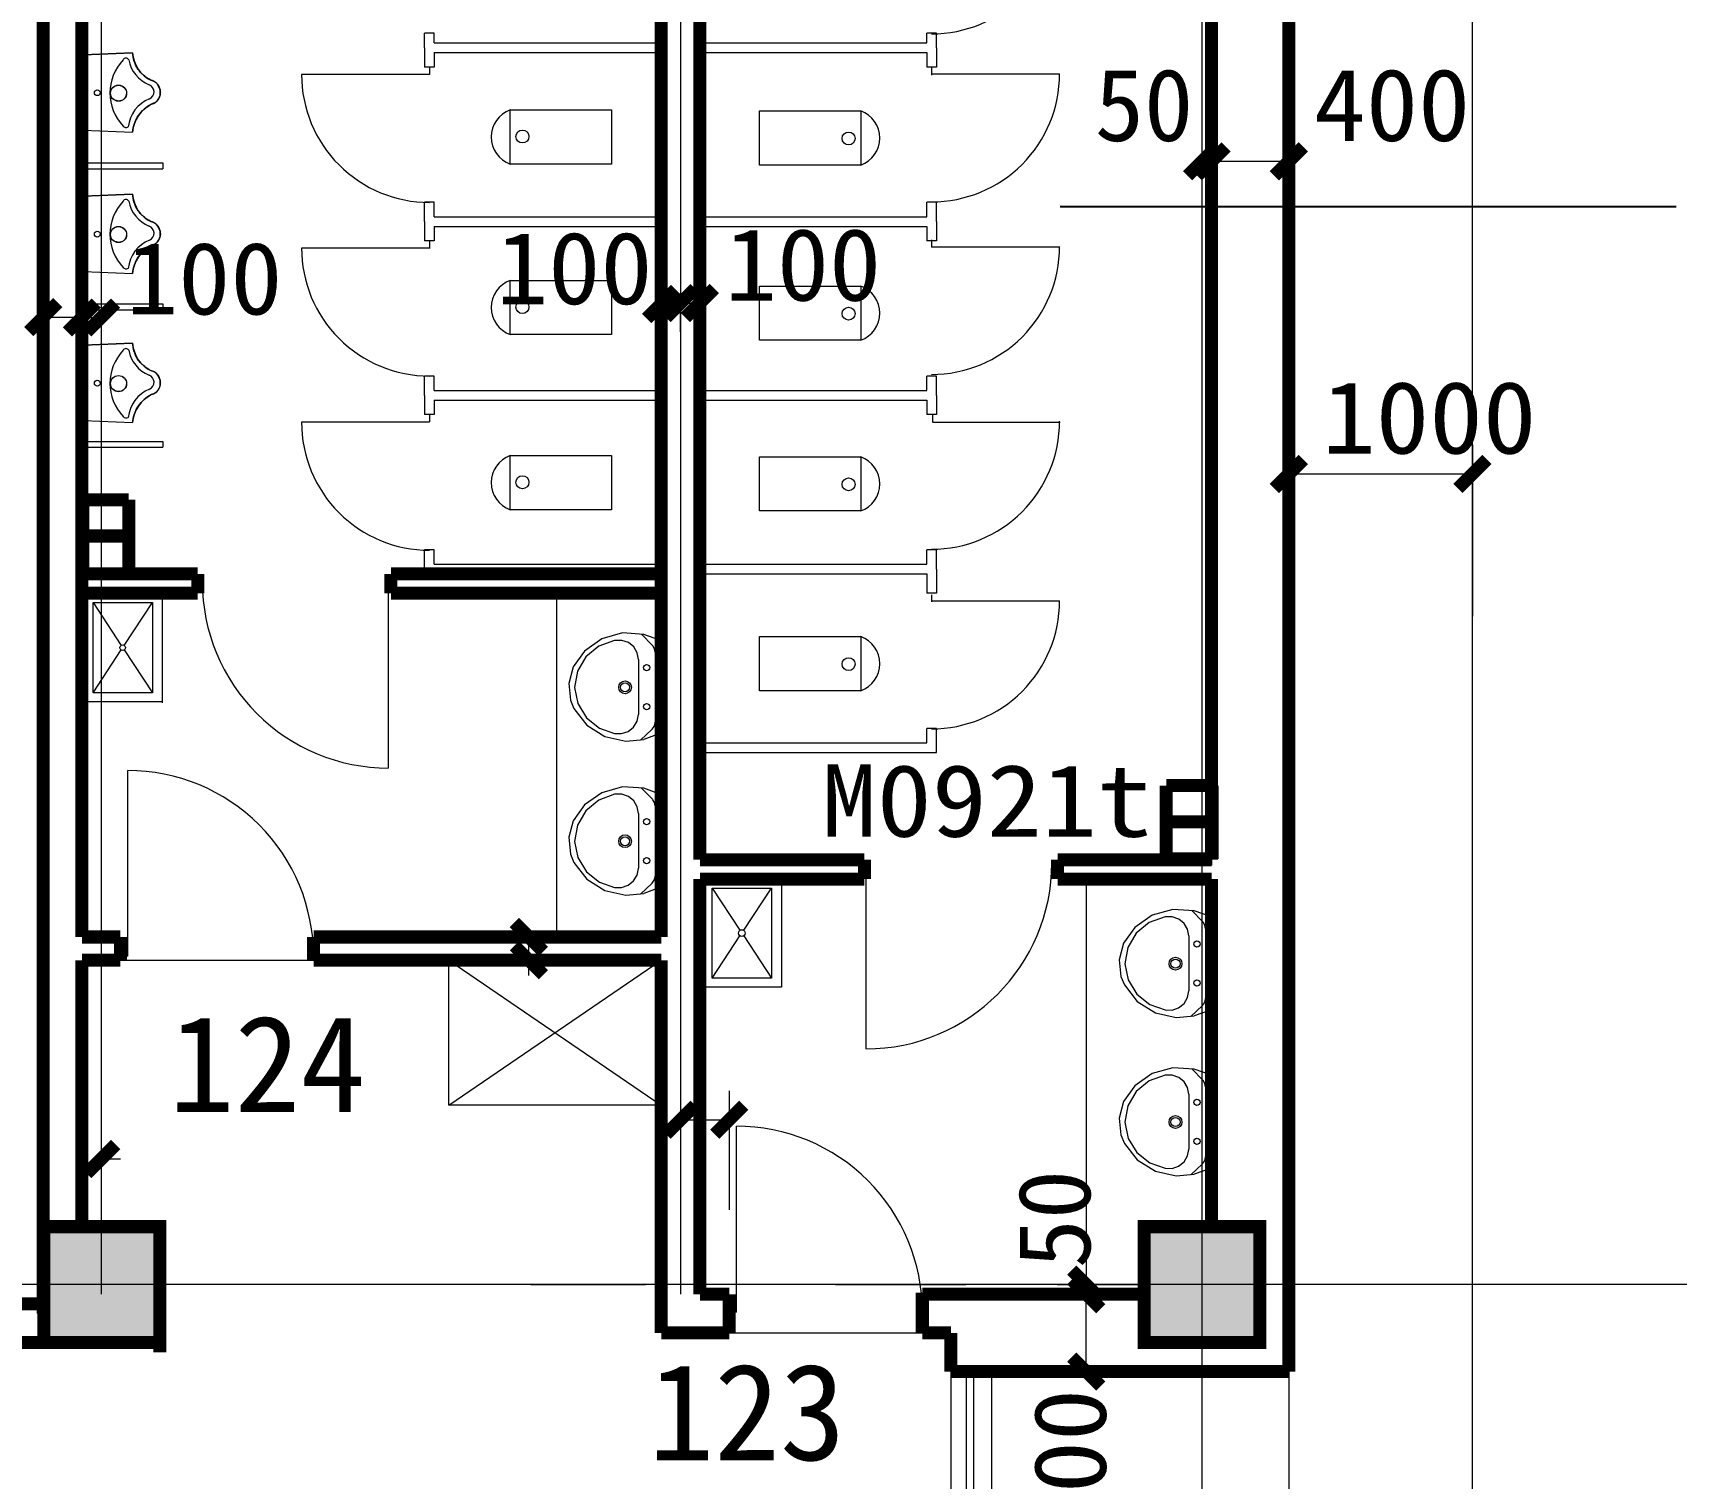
# Model space of a CAD drawing. Extents: x -307567 to 704339, y -10277 to 165507.
# Drawn here: x -213221 to -204712, y 133178 to 140662 of the extents above; entities that cross this region are included whole.
import ezdxf
from ezdxf.enums import TextEntityAlignment as Align

# ---------------------------------------------------------------- set-up
doc = ezdxf.new("R2010")
doc.units = 0
doc.header["$MEASUREMENT"] = 0
doc.layers.add('ziti', color=32, linetype='CONTINUOUS', lineweight=0)
doc.layers.add('我的', color=255, linetype='CONTINUOUS', lineweight=0)
doc.layers.add('中文', color=4, linetype='CONTINUOUS')
doc.styles.get("Standard").update_dxf_attribs({"font": 'txt', "height": 3})
doc.dimstyles.get("Standard").update_dxf_attribs({"dimtxt": 0.18, "dimasz": 0.18, "dimexe": 0.18, "dimexo": 0.0625, "dimgap": 0.09, "dimtad": 0, "dimtih": 1, "dimtoh": 1, "dimdec": 4, "dimzin": 0, "dimdsep": 46, "dimtxsty": 'Standard', "dimcen": 0.09, "dimadec": 0, "dimazin": 0, "dimtfac": 1, "dimtdec": 4, "dimtofl": 0, "dimtmove": 0, "dimatfit": 3, "dimfxl": 1, "dimtolj": 1, "dimtzin": 0, "dimarcsym": 0})

msp = doc.modelspace()

# ---------------------------------------------------------------- linework, layer by layer
at = {"layer": '我的', "color": 0}
for p, q in [((-212867.36185, 148240.4918), (-212867.36185, 134180.00302)), ((-207167.39035, 148240.4918), (-207167.39035, 95170.08149)), ((-212867.36185, 145004.31108), (-212867.36185, 134129.99716)), ((-209867.37685, 145004.31108), (-209867.37685, 134129.99716)), ((-207167.39035, 145004.31108), (-207167.39035, 134129.99716)), ((-205767.4004, 107478.46111), (-205767.4004, 143379.95396)), ((-211192.37175, 140584.96367), (-211192.37175, 140659.96329)), ((-211142.37047, 140659.96329), (-211192.37175, 140659.96329)), ((-211142.37047, 140609.96659), (-211142.37047, 140659.96329)), ((-208592.38322, 140609.96659), (-208592.38322, 140659.96329)), ((-208542.38653, 140659.96329), (-208592.38322, 140659.96329)), ((-208542.38653, 140584.96367), (-208542.38653, 140659.96329)), ((-211192.37175, 140584.96367), (-211192.37175, 140484.97027)), ((-211142.37047, 140609.95744), (-209967.3794, 140609.95744)), ((-209767.37888, 140609.95744), (-208592.38322, 140609.95744)), ((-208542.38653, 140584.96367), (-208542.38653, 140484.97027)), ((-212960.91454, 140548.64488), (-212704.36675, 140558.38604)), ((-212960.91454, 140157.12157), (-212960.91454, 140548.64488)), ((-212704.36675, 140558.38604), (-212959.36273, 140548.38853)), ((-212959.36273, 140158.39414), (-212959.36273, 140548.38853)), ((-212704.17449, 140551.69357), (-212704.36675, 140558.38604)), ((-212702.02302, 140536.25786), (-212704.17449, 140551.69357)), ((-212699.82576, 140526.26035), (-212702.02302, 140536.25786)), ((-212696.58481, 140514.45926), (-212699.82576, 140526.26035)), ((-212693.28435, 140507.21747), (-212696.58481, 140514.45926)), ((-212687.84615, 140491.7726), (-212693.28435, 140507.21747)), ((-212683.50657, 140484.50335), (-212687.84615, 140491.7726)), ((-212681.30474, 140479.04684), (-212683.50657, 140484.50335)), ((-211142.37047, 140484.97027), (-211192.37175, 140484.97027)), ((-211167.3734, 140484.46673), (-211167.3734, 140446.96692)), ((-211142.37505, 140559.9699), (-211142.37047, 140484.97027)), ((-211142.37047, 140559.9699), (-209967.3794, 140559.9699)), ((-209767.37888, 140559.9699), (-208592.38322, 140559.9699)), ((-208592.38322, 140559.9699), (-208592.38322, 140484.97027)), ((-208542.38653, 140484.97027), (-208592.38322, 140484.97027)), ((-212675.86653, 140471.80505), (-212681.30474, 140479.04684)), ((-212670.41459, 140466.35769), (-212675.86653, 140471.80505)), ((-212666.07501, 140459.07929), (-212670.41459, 140466.35769)), ((-212647.54483, 140443.64357), (-212666.07501, 140459.07929)), ((-212642.10663, 140438.18706), (-212647.54483, 140443.64357)), ((-212635.56522, 140432.73054), (-212642.10663, 140438.18706)), ((-212629.02381, 140428.1987), (-212635.56522, 140432.73054)), ((-212621.38835, 140423.66687), (-212629.02381, 140428.1987)), ((-212613.74831, 140418.21951), (-212621.38835, 140423.66687)), ((-212603.95679, 140414.58488), (-212613.74831, 140418.21951)), ((-212595.22728, 140410.96857), (-212603.95679, 140414.58488)), ((-212586.5344, 140406.43673), (-212595.22728, 140410.96857)), ((-212581.09619, 140401.89574), (-212586.5344, 140406.43673)), ((-212575.64883, 140395.54201), (-212581.09619, 140401.89574)), ((-211167.3734, 140446.47254), (-211829.86856, 140446.47254)), ((-208567.38945, 140480.4659), (-208567.38945, 140442.96609)), ((-208567.38945, 140449.4663), (-207904.88971, 140449.4663)), ((-212819.66311, 140346.51576), (-212818.56449, 140351.05676)), ((-212818.56449, 140344.68472), (-212819.66311, 140346.51576)), ((-212818.56449, 140359.21406), (-212815.32354, 140364.65227)), ((-212818.56449, 140351.05676), (-212818.56449, 140359.21406)), ((-212818.56449, 140341.0684), (-212818.56449, 140344.68472)), ((-212817.47501, 140339.23736), (-212818.56449, 140341.0684)), ((-212817.47501, 140334.69636), (-212817.47501, 140339.23736)), ((-212816.41301, 140329.249), (-212817.47501, 140334.69636)), ((-212813.12628, 140326.54821), (-212816.41301, 140329.249)), ((-212815.32354, 140364.65227), (-212813.12628, 140371.93983)), ((-212813.12628, 140371.93983), (-212808.78213, 140377.38719)), ((-212810.9336, 140322.00722), (-212813.12628, 140326.54821)), ((-212803.33476, 140317.47538), (-212810.9336, 140322.00722)), ((-212808.78213, 140377.38719), (-212803.33476, 140381.92818)), ((-212803.33476, 140381.92818), (-212794.60526, 140387.37554)), ((-212796.79793, 140312.93439), (-212803.33476, 140317.47538)), ((-212788.06385, 140311.1125), (-212796.79793, 140312.93439)), ((-212794.60526, 140387.37554), (-212786.96522, 140390.08549)), ((-212786.96522, 140390.08549), (-212778.27233, 140391.91654)), ((-212778.27233, 140391.91654), (-212769.53366, 140390.08549)), ((-212769.53366, 140390.08549), (-212760.84535, 140388.25445)), ((-212754.30394, 140315.64434), (-212761.94398, 140311.1125)), ((-212760.84535, 140388.25445), (-212753.20532, 140381.92818)), ((-212747.76711, 140321.0917), (-212754.30394, 140315.64434)), ((-212753.20532, 140381.92818), (-212746.66391, 140377.38719)), ((-212743.4138, 140326.54821), (-212747.76711, 140321.0917)), ((-212746.66391, 140377.38719), (-212742.32433, 140370.10878)), ((-212740.12707, 140334.69636), (-212743.4138, 140326.54821)), ((-212742.32433, 140370.10878), (-212737.97559, 140364.65227)), ((-212737.97559, 140341.97477), (-212740.12707, 140334.69636)), ((-212737.97559, 140364.65227), (-212736.87697, 140356.50412)), ((-212736.87697, 140346.51576), (-212737.97559, 140341.97477)), ((-212736.87697, 140356.50412), (-212736.87697, 140346.51576)), ((-212577.79573, 140310.19697), (-212572.35753, 140316.5507)), ((-212572.35753, 140388.25445), (-212575.64883, 140395.54201)), ((-212565.81612, 140375.55615), (-212572.35753, 140388.25445)), ((-212572.35753, 140316.5507), (-212569.10742, 140322.9319)), ((-212569.10742, 140322.9319), (-212565.81612, 140330.16453)), ((-212562.56601, 140365.57695), (-212565.81612, 140375.55615)), ((-212565.81612, 140330.16453), (-212562.56601, 140335.62104)), ((-212561.46738, 140352.8878), (-212562.56601, 140365.57695)), ((-212562.56601, 140335.62104), (-212561.46738, 140343.76919)), ((-212561.46738, 140343.76919), (-212561.46738, 140352.8878)), ((-212560.36418, 140354.38926), (-212558.36376, 140352.39342)), ((-212778.27233, 140308.36593), (-212788.06385, 140311.1125)), ((-212770.63687, 140309.2723), (-212778.27233, 140308.36593)), ((-212761.94398, 140311.1125), (-212770.63687, 140309.2723)), ((-212680.20611, 140224.84279), (-212673.6647, 140233.93393)), ((-212673.6647, 140233.93393), (-212660.58646, 140251.19153)), ((-212660.58646, 140251.19153), (-212652.99677, 140259.34884)), ((-212652.99677, 140259.34884), (-212645.35673, 140266.62725)), ((-212645.35673, 140266.62725), (-212636.61349, 140273.86903)), ((-212636.61349, 140273.86903), (-212621.38835, 140284.76375)), ((-212621.38835, 140284.76375), (-212612.65426, 140291.14495)), ((-212612.65426, 140291.14495), (-212605.05542, 140294.76126)), ((-212605.05542, 140294.76126), (-212595.22728, 140299.2931)), ((-212595.22728, 140299.2931), (-212586.5344, 140302.94603)), ((-212586.5344, 140302.94603), (-212577.79573, 140310.19697)), ((-210749.35486, 139982.78772), (-210749.35486, 140262.78205)), ((-210749.35486, 140262.78205), (-210225.45611, 140262.78205)), ((-210225.45611, 140262.78205), (-210225.45611, 139982.78772)), ((-209457.84521, 139977.38614), (-209457.84521, 140257.38047)), ((-209457.84521, 140257.38047), (-208933.94646, 140257.38047)), ((-208933.94646, 140257.38047), (-208933.94646, 139977.38614)), ((-212959.36273, 140158.39414), (-212704.36675, 140148.38748)), ((-212704.36675, 140148.38748), (-212703.07587, 140158.56809)), ((-212703.07587, 140158.56809), (-212700.92439, 140169.47197)), ((-212703.07587, 140158.56809), (-212703.07587, 140158.56809)), ((-212700.92439, 140169.47197), (-212699.82576, 140177.6659)), ((-212699.82576, 140177.6659), (-212696.58481, 140187.6451)), ((-212696.58481, 140187.6451), (-212690.04798, 140205.79991)), ((-212690.04798, 140205.79991), (-212685.65805, 140214.86359)), ((-212685.65805, 140214.86359), (-212680.20611, 140224.84279)), ((-207167.39035, 140146.85856), (-207167.39035, 139996.841)), ((-207117.39365, 140146.85856), (-207117.39365, 139996.841)), ((-206717.3926, 140146.85856), (-206717.3926, 139996.841)), ((-212967.3644, 139988.25339), (-212548.36625, 139988.25339)), ((-212548.36625, 139988.25339), (-212548.36625, 139988.25339)), ((-212548.36625, 139988.25339), (-212548.36625, 139958.25171)), ((-210225.45611, 139982.78772), (-210749.35486, 139982.78772)), ((-208933.94646, 139977.38614), (-209457.84521, 139977.38614)), ((-207167.39035, 139996.85931), (-207117.39365, 139996.85931)), ((-207117.39365, 139996.85931), (-206717.3926, 139996.85931)), ((-212967.3644, 139958.25171), (-212548.36625, 139958.25171)), ((-212960.91454, 139816.64781), (-212704.36675, 139826.38897)), ((-212960.91454, 139425.1245), (-212960.91454, 139816.64781)), ((-212704.36675, 139826.38897), (-212959.36273, 139816.39146)), ((-212959.36273, 139426.39707), (-212959.36273, 139816.39146)), ((-212704.17449, 139819.6965), (-212704.36675, 139826.38897)), ((-212702.02302, 139804.26078), (-212704.17449, 139819.6965)), ((-212699.82576, 139794.27243), (-212702.02302, 139804.26078)), ((-212696.58481, 139782.46219), (-212699.82576, 139794.27243)), ((-212693.28435, 139775.2204), (-212696.58481, 139782.46219)), ((-212687.84615, 139759.77553), (-212693.28435, 139775.2204)), ((-212683.50657, 139752.50628), (-212687.84615, 139759.77553)), ((-212681.30474, 139747.04977), (-212683.50657, 139752.50628)), ((-212675.86653, 139739.80798), (-212681.30474, 139747.04977)), ((-212670.41459, 139734.36062), (-212675.86653, 139739.80798)), ((-212666.07501, 139727.08221), (-212670.41459, 139734.36062)), ((-212647.54483, 139711.6465), (-212666.07501, 139727.08221)), ((-211192.37175, 139684.96817), (-211192.37175, 139784.97072)), ((-211142.37047, 139784.97072), (-211192.37175, 139784.97072)), ((-211142.37505, 139709.97109), (-211142.37047, 139784.97072)), ((-208592.38322, 139709.97109), (-208592.38322, 139784.97072)), ((-208542.38653, 139784.97072), (-208592.38322, 139784.97072)), ((-208542.38653, 139684.96817), (-208542.38653, 139784.97072)), ((-212818.56449, 139627.21699), (-212815.32354, 139632.66435)), ((-212815.32354, 139632.66435), (-212813.12628, 139639.94276)), ((-212813.12628, 139639.94276), (-212808.78213, 139645.39012)), ((-212808.78213, 139645.39012), (-212803.33476, 139649.93111)), ((-212803.33476, 139649.93111), (-212794.60526, 139655.37847)), ((-212794.60526, 139655.37847), (-212786.96522, 139658.08842)), ((-212786.96522, 139658.08842), (-212778.27233, 139659.91946)), ((-212778.27233, 139659.91946), (-212769.53366, 139658.08842)), ((-212769.53366, 139658.08842), (-212760.84535, 139656.25737)), ((-212760.84535, 139656.25737), (-212753.20532, 139649.93111)), ((-212753.20532, 139649.93111), (-212746.66391, 139645.39012)), ((-212746.66391, 139645.39012), (-212742.32433, 139638.11171)), ((-212742.32433, 139638.11171), (-212737.97559, 139632.66435)), ((-212737.97559, 139632.66435), (-212736.87697, 139624.50704)), ((-212642.10663, 139706.18999), (-212647.54483, 139711.6465)), ((-212635.56522, 139700.73347), (-212642.10663, 139706.18999)), ((-212629.02381, 139696.20163), (-212635.56522, 139700.73347)), ((-212621.38835, 139691.66979), (-212629.02381, 139696.20163)), ((-212613.74831, 139686.22243), (-212621.38835, 139691.66979)), ((-212603.95679, 139682.58781), (-212613.74831, 139686.22243)), ((-212595.22728, 139678.97149), (-212603.95679, 139682.58781)), ((-212586.5344, 139674.43966), (-212595.22728, 139678.97149)), ((-212581.09619, 139669.89866), (-212586.5344, 139674.43966)), ((-212575.64883, 139663.54493), (-212581.09619, 139669.89866)), ((-212572.35753, 139656.25737), (-212575.64883, 139663.54493)), ((-212565.81612, 139643.55907), (-212572.35753, 139656.25737)), ((-212562.56601, 139633.57987), (-212565.81612, 139643.55907)), ((-212561.46738, 139620.89073), (-212562.56601, 139633.57987)), ((-211192.37175, 139684.96817), (-211192.37175, 139584.97477)), ((-211142.37505, 139659.9744), (-211142.37047, 139584.97477)), ((-211142.37047, 139709.98025), (-209967.3794, 139709.98025)), ((-211142.37047, 139659.9744), (-209967.3794, 139659.9744)), ((-209767.37888, 139709.98025), (-208592.38322, 139709.98025)), ((-209767.37888, 139659.9744), (-208592.38322, 139659.9744)), ((-208592.38322, 139659.9744), (-208592.38322, 139584.97477)), ((-208542.38653, 139684.96817), (-208542.38653, 139584.97477)), ((-212819.66311, 139614.51869), (-212818.56449, 139619.05968)), ((-212818.56449, 139612.68764), (-212819.66311, 139614.51869)), ((-212818.56449, 139619.05968), (-212818.56449, 139627.21699)), ((-212818.56449, 139609.07133), (-212818.56449, 139612.68764)), ((-212817.47501, 139607.24028), (-212818.56449, 139609.07133)), ((-212817.47501, 139602.69929), (-212817.47501, 139607.24028)), ((-212816.41301, 139597.25193), (-212817.47501, 139602.69929)), ((-212813.12628, 139594.55114), (-212816.41301, 139597.25193)), ((-212810.9336, 139590.01015), (-212813.12628, 139594.55114)), ((-212803.33476, 139585.47831), (-212810.9336, 139590.01015)), ((-212796.79793, 139580.93732), (-212803.33476, 139585.47831)), ((-212788.06385, 139579.11543), (-212796.79793, 139580.93732)), ((-212778.27233, 139576.36886), (-212788.06385, 139579.11543)), ((-212770.63687, 139577.27522), (-212778.27233, 139576.36886)), ((-212761.94398, 139579.11543), (-212770.63687, 139577.27522)), ((-212754.30394, 139583.65642), (-212761.94398, 139579.11543)), ((-212747.76711, 139589.09462), (-212754.30394, 139583.65642)), ((-212743.4138, 139594.55114), (-212747.76711, 139589.09462)), ((-212740.12707, 139602.69929), (-212743.4138, 139594.55114)), ((-212737.97559, 139609.9777), (-212740.12707, 139602.69929)), ((-212736.87697, 139614.51869), (-212737.97559, 139609.9777)), ((-212736.87697, 139624.50704), (-212736.87697, 139614.51869)), ((-212636.61349, 139541.87196), (-212621.38835, 139552.76668)), ((-212621.38835, 139552.76668), (-212612.65426, 139559.14787)), ((-212612.65426, 139559.14787), (-212605.05542, 139562.76419)), ((-212605.05542, 139562.76419), (-212595.22728, 139567.29603)), ((-212595.22728, 139567.29603), (-212586.5344, 139570.94896)), ((-212586.5344, 139570.94896), (-212577.79573, 139578.1999)), ((-212577.79573, 139578.1999), (-212572.35753, 139584.56279)), ((-212572.35753, 139584.56279), (-212569.10742, 139590.93482)), ((-212569.10742, 139590.93482), (-212565.81612, 139598.16745)), ((-212565.81612, 139598.16745), (-212562.56601, 139603.62397)), ((-212562.56601, 139603.62397), (-212561.46738, 139611.78128)), ((-212561.46738, 139611.78128), (-212561.46738, 139620.89073)), ((-212560.36418, 139622.39219), (-212558.36376, 139620.39635)), ((-211167.3734, 139547.47496), (-211829.86856, 139547.47496)), ((-211142.37047, 139584.97477), (-211192.37175, 139584.97477)), ((-211167.3734, 139583.47331), (-211167.3734, 139545.9735)), ((-208542.38653, 139584.97477), (-208592.38322, 139584.97477)), ((-208567.38945, 139589.46999), (-208567.38945, 139551.97018)), ((-208567.38945, 139553.47163), (-207904.88971, 139553.47163)), ((-212696.58481, 139455.65718), (-212690.04798, 139473.80284)), ((-212690.04798, 139473.80284), (-212685.65805, 139482.87567)), ((-212685.65805, 139482.87567), (-212680.20611, 139492.84571)), ((-212680.20611, 139492.84571), (-212673.6647, 139501.93686)), ((-212673.6647, 139501.93686), (-212660.58646, 139519.19446)), ((-212660.58646, 139519.19446), (-212652.99677, 139527.35177)), ((-212652.99677, 139527.35177), (-212645.35673, 139534.63017)), ((-212645.35673, 139534.63017), (-212636.61349, 139541.87196)), ((-212959.36273, 139426.39707), (-212704.36675, 139416.39956)), ((-212704.36675, 139416.39956), (-212703.07587, 139426.57102)), ((-212703.07587, 139426.57102), (-212700.92439, 139437.4749)), ((-212703.07587, 139426.57102), (-212703.07587, 139426.57102)), ((-212700.92439, 139437.4749), (-212699.82576, 139445.66883)), ((-212699.82576, 139445.66883), (-212696.58481, 139455.65718)), ((-210749.35486, 139099.78433), (-210749.35486, 139379.78781)), ((-210749.35486, 139379.78781), (-210225.45611, 139379.78781)), ((-210225.45611, 139379.78781), (-210225.45611, 139099.78433)), ((-213167.36035, 139339.6696), (-213167.36035, 139189.67035)), ((-212967.3644, 139323.66626), (-212967.3644, 139173.66701)), ((-212867.36185, 139323.66626), (-212867.36185, 139173.66701)), ((-209967.3794, 139107.97825), (-209967.3794, 139307.98336)), ((-209867.37685, 139112.97701), (-209867.37685, 139312.98211)), ((-209767.37888, 139112.97701), (-209767.37888, 139312.98211)), ((-209457.84521, 139070.38689), (-209457.84521, 139350.39037)), ((-209457.84521, 139350.39037), (-208933.94646, 139350.39037)), ((-208933.94646, 139350.39037), (-208933.94646, 139070.38689)), ((-212967.3644, 139258.25216), (-212548.36625, 139258.25216)), ((-212967.3644, 139228.25964), (-212548.36625, 139228.25964)), ((-212548.36625, 139258.25216), (-212548.36625, 139258.25216)), ((-212548.36625, 139258.25216), (-212548.36625, 139228.25964)), ((-209967.3794, 139262.97626), (-209867.37685, 139262.97626)), ((-209867.37685, 139262.97626), (-209767.37888, 139262.97626)), ((-213167.36035, 139189.67035), (-212967.3644, 139189.67035)), ((-212967.3644, 139187.96748), (-212867.36185, 139187.96748)), ((-212960.91454, 139044.65154), (-212704.36675, 139054.39271)), ((-212960.91454, 138653.12823), (-212960.91454, 139044.65154)), ((-212704.36675, 139054.39271), (-212959.36273, 139044.3952)), ((-212959.36273, 138654.40081), (-212959.36273, 139044.3952)), ((-212704.17449, 139047.70024), (-212704.36675, 139054.39271)), ((-212702.02302, 139032.26452), (-212704.17449, 139047.70024)), ((-210225.45611, 139099.78433), (-210749.35486, 139099.78433)), ((-208933.94646, 139070.38689), (-209457.84521, 139070.38689)), ((-212699.82576, 139022.27617), (-212702.02302, 139032.26452)), ((-212696.58481, 139010.46592), (-212699.82576, 139022.27617)), ((-212693.28435, 139003.22414), (-212696.58481, 139010.46592)), ((-212687.84615, 138987.77927), (-212693.28435, 139003.22414)), ((-212683.50657, 138980.51002), (-212687.84615, 138987.77927)), ((-212681.30474, 138975.0535), (-212683.50657, 138980.51002)), ((-212675.86653, 138967.81172), (-212681.30474, 138975.0535)), ((-212670.41459, 138962.36436), (-212675.86653, 138967.81172)), ((-212666.07501, 138955.08595), (-212670.41459, 138962.36436)), ((-212647.54483, 138939.65024), (-212666.07501, 138955.08595)), ((-212815.32354, 138860.66809), (-212813.12628, 138867.9465)), ((-212813.12628, 138867.9465), (-212808.78213, 138873.39386)), ((-212808.78213, 138873.39386), (-212803.33476, 138877.93485)), ((-212803.33476, 138877.93485), (-212794.60526, 138883.38221)), ((-212794.60526, 138883.38221), (-212786.96522, 138886.09216)), ((-212786.96522, 138886.09216), (-212778.27233, 138887.9232)), ((-212778.27233, 138887.9232), (-212769.53366, 138886.09216)), ((-212769.53366, 138886.09216), (-212760.84535, 138884.26111)), ((-212760.84535, 138884.26111), (-212753.20532, 138877.93485)), ((-212753.20532, 138877.93485), (-212746.66391, 138873.39386)), ((-212746.66391, 138873.39386), (-212742.32433, 138866.11545)), ((-212742.32433, 138866.11545), (-212737.97559, 138860.66809)), ((-212642.10663, 138934.19372), (-212647.54483, 138939.65024)), ((-212635.56522, 138928.73721), (-212642.10663, 138934.19372)), ((-212629.02381, 138924.20537), (-212635.56522, 138928.73721)), ((-212621.38835, 138919.67353), (-212629.02381, 138924.20537)), ((-212613.74831, 138914.22617), (-212621.38835, 138919.67353)), ((-212603.95679, 138910.59155), (-212613.74831, 138914.22617)), ((-212595.22728, 138906.97523), (-212603.95679, 138910.59155)), ((-212586.5344, 138902.44339), (-212595.22728, 138906.97523)), ((-212581.09619, 138897.9024), (-212586.5344, 138902.44339)), ((-212575.64883, 138891.54867), (-212581.09619, 138897.9024)), ((-212572.35753, 138884.26111), (-212575.64883, 138891.54867)), ((-212565.81612, 138871.56281), (-212572.35753, 138884.26111)), ((-212562.56601, 138861.58361), (-212565.81612, 138871.56281)), ((-211192.37175, 138784.97267), (-211192.37175, 138884.97522)), ((-211142.37047, 138884.97522), (-211192.37175, 138884.97522)), ((-211142.37505, 138809.97559), (-211142.37047, 138884.97522)), ((-208592.38322, 138809.97559), (-208592.38322, 138884.97522)), ((-208542.38653, 138884.97522), (-208592.38322, 138884.97522)), ((-208542.38653, 138784.97267), (-208542.38653, 138884.97522)), ((-212819.66311, 138842.52243), (-212818.56449, 138847.06342)), ((-212818.56449, 138840.69138), (-212819.66311, 138842.52243)), ((-212818.56449, 138855.22073), (-212815.32354, 138860.66809)), ((-212818.56449, 138847.06342), (-212818.56449, 138855.22073)), ((-212818.56449, 138837.07507), (-212818.56449, 138840.69138)), ((-212817.47501, 138835.24402), (-212818.56449, 138837.07507)), ((-212817.47501, 138830.70303), (-212817.47501, 138835.24402)), ((-212816.41301, 138825.25567), (-212817.47501, 138830.70303)), ((-212813.12628, 138822.55488), (-212816.41301, 138825.25567)), ((-212810.9336, 138818.01388), (-212813.12628, 138822.55488)), ((-212803.33476, 138813.48205), (-212810.9336, 138818.01388)), ((-212796.79793, 138808.94105), (-212803.33476, 138813.48205)), ((-212788.06385, 138807.11916), (-212796.79793, 138808.94105)), ((-212778.27233, 138804.37259), (-212788.06385, 138807.11916)), ((-212770.63687, 138805.27896), (-212778.27233, 138804.37259)), ((-212761.94398, 138807.11916), (-212770.63687, 138805.27896)), ((-212754.30394, 138811.66016), (-212761.94398, 138807.11916)), ((-212747.76711, 138817.09836), (-212754.30394, 138811.66016)), ((-212743.4138, 138822.55488), (-212747.76711, 138817.09836)), ((-212740.12707, 138830.70303), (-212743.4138, 138822.55488)), ((-212737.97559, 138837.98144), (-212740.12707, 138830.70303)), ((-212737.97559, 138860.66809), (-212736.87697, 138852.51994)), ((-212736.87697, 138842.52243), (-212737.97559, 138837.98144)), ((-212736.87697, 138852.51994), (-212736.87697, 138842.52243)), ((-212636.61349, 138769.8757), (-212621.38835, 138780.77042)), ((-212621.38835, 138780.77042), (-212612.65426, 138787.15161)), ((-212612.65426, 138787.15161), (-212605.05542, 138790.76793)), ((-212605.05542, 138790.76793), (-212595.22728, 138795.29976)), ((-212595.22728, 138795.29976), (-212586.5344, 138798.9527)), ((-212586.5344, 138798.9527), (-212577.79573, 138806.20364)), ((-212577.79573, 138806.20364), (-212572.35753, 138812.56652)), ((-212572.35753, 138812.56652), (-212569.10742, 138818.93856)), ((-212569.10742, 138818.93856), (-212565.81612, 138826.17119)), ((-212565.81612, 138826.17119), (-212562.56601, 138831.62771)), ((-212561.46738, 138848.89447), (-212562.56601, 138861.58361)), ((-212562.56601, 138831.62771), (-212561.46738, 138839.78502)), ((-212561.46738, 138839.78502), (-212561.46738, 138848.89447)), ((-212560.36418, 138850.39592), (-212558.36376, 138848.40008)), ((-211192.37175, 138784.97267), (-211192.37175, 138684.97927)), ((-211142.37047, 138809.96644), (-209967.3794, 138809.96644)), ((-209767.37888, 138809.96644), (-208592.38322, 138809.96644)), ((-208542.38653, 138784.97267), (-208542.38653, 138684.97927)), ((-212696.58481, 138683.66092), (-212690.04798, 138701.80658)), ((-212690.04798, 138701.80658), (-212685.65805, 138710.87941)), ((-212685.65805, 138710.87941), (-212680.20611, 138720.84945)), ((-212680.20611, 138720.84945), (-212673.6647, 138729.94059)), ((-212673.6647, 138729.94059), (-212660.58646, 138747.1982)), ((-212660.58646, 138747.1982), (-212652.99677, 138755.35551)), ((-212652.99677, 138755.35551), (-212645.35673, 138762.63391)), ((-212645.35673, 138762.63391), (-212636.61349, 138769.8757)), ((-211142.37505, 138759.9789), (-211142.37047, 138684.97927)), ((-211142.37047, 138759.9789), (-209967.3794, 138759.9789)), ((-209767.37888, 138759.9789), (-208592.38322, 138759.9789)), ((-208592.38322, 138759.9789), (-208592.38322, 138684.97927)), ((-212959.36273, 138654.40081), (-212704.36675, 138644.4033)), ((-212704.36675, 138644.4033), (-212703.07587, 138654.57476)), ((-212703.07587, 138654.57476), (-212700.92439, 138665.47864)), ((-212703.07587, 138654.57476), (-212703.07587, 138654.57476)), ((-212700.92439, 138665.47864), (-212699.82576, 138673.67256)), ((-212699.82576, 138673.67256), (-212696.58481, 138683.66092)), ((-211167.3734, 138645.47446), (-211829.86856, 138645.47446)), ((-211142.37047, 138684.97927), (-211192.37175, 138684.97927)), ((-211167.3734, 138685.47365), (-211167.3734, 138647.97384)), ((-208542.38653, 138684.97927), (-208592.38322, 138684.97927)), ((-208563.37946, 138684.40249), (-208563.37946, 138646.90268)), ((-208563.37946, 138646.4083), (-207900.88888, 138646.4083)), ((-212967.3644, 138546.25926), (-212548.36625, 138546.25926)), ((-212548.36625, 138546.25926), (-212548.36625, 138546.25926)), ((-212548.36625, 138546.25926), (-212548.36625, 138516.25758)), ((-206717.3926, 138528.05867), (-206717.3926, 137640.67907)), ((-205767.4004, 138528.05867), (-205767.4004, 137640.67907)), ((-212967.3644, 138516.25758), (-212548.36625, 138516.25758)), ((-210749.35486, 138192.79423), (-210749.35486, 138472.78856)), ((-210749.35486, 138472.78856), (-210225.45611, 138472.78856)), ((-210225.45611, 138472.78856), (-210225.45611, 138192.79423)), ((-209457.84521, 138186.39473), (-209457.84521, 138466.38906)), ((-209457.84521, 138466.38906), (-208933.94646, 138466.38906)), ((-208933.94646, 138466.38906), (-208933.94646, 138186.39473)), ((-206717.3926, 138378.05942), (-205767.4004, 138378.05942)), ((-210225.45611, 138192.79423), (-210749.35486, 138192.79423)), ((-208933.94646, 138186.39473), (-209457.84521, 138186.39473)), ((-212960.91454, 137516.4701), (-212960.91454, 138076.46791)), ((-211192.37633, 137859.9834), (-211192.37175, 137984.97972)), ((-211142.37047, 137984.97972), (-211192.37175, 137984.97972)), ((-211142.37505, 137909.98009), (-211142.37047, 137984.97972)), ((-208592.38322, 137909.98009), (-208592.38322, 137984.97972)), ((-208542.38653, 137984.97972), (-208592.38322, 137984.97972)), ((-208542.38653, 137884.97717), (-208542.38653, 137984.97972)), ((-211192.37175, 137859.9834), (-209967.3794, 137859.9834)), ((-211142.37047, 137909.98925), (-209967.3794, 137909.98925)), ((-209767.37888, 137909.98925), (-208592.38322, 137909.98925)), ((-209767.37888, 137859.9834), (-208592.38322, 137859.9834)), ((-208592.38322, 137859.9834), (-208592.38322, 137759.98084)), ((-208542.38653, 137884.97717), (-208542.38653, 137759.98084)), ((-211380.83669, 137817.68624), (-211380.83669, 136855.188)), ((-210510.49955, 137759.98084), (-210510.49955, 135979.99402)), ((-208542.38653, 137759.98084), (-208592.38322, 137759.98084)), ((-212909.6178, 137245.13662), (-212909.6178, 137711.80604)), ((-212909.6178, 137711.80604), (-212763.65601, 137490.28615)), ((-212909.6178, 137711.80604), (-212602.12117, 137711.80604)), ((-212748.08297, 137490.28615), (-212602.12117, 137711.80604)), ((-212602.12117, 137711.80604), (-212602.12117, 137245.13662)), ((-212550.91598, 137752.4644), (-212550.91598, 137192.46659)), ((-208567.38945, 137752.48271), (-208567.38945, 137714.9829)), ((-208567.38945, 137720.48519), (-207904.88971, 137720.48519)), ((-210013.01821, 137489.95656), (-210069.8676, 137548.49509)), ((-209973.84757, 137516.86377), (-210057.32494, 137547.1218)), ((-209975.37649, 137514.50172), (-209975.37649, 137033.63255)), ((-209457.84521, 137255.39963), (-209457.84521, 137535.39395)), ((-209457.84521, 137535.39395), (-208933.94646, 137535.39395)), ((-208933.94646, 137535.39395), (-208933.94646, 137255.39963)), ((-212909.6178, 137245.13662), (-212763.66059, 137466.64735)), ((-212748.07839, 137466.64735), (-212602.12117, 137245.13662)), ((-209998.88712, 137455.45051), (-209998.88712, 137092.41826)), ((-210085.19803, 137416.95277), (-210085.19803, 137132.65549)), ((-208933.94646, 137255.39963), (-209457.84521, 137255.39963)), ((-212550.91598, 137198.47242), (-212960.91454, 137198.47242)), ((-212602.12117, 137245.13662), (-212909.6178, 137245.13662)), ((-210014.46016, 137056.484), (-210074.69698, 136999.1448)), ((-209973.84757, 137033.12901), (-210057.32494, 137002.87098)), ((-208592.38322, 136984.98167), (-208592.38322, 137059.98129)), ((-208542.38653, 137059.98129), (-208592.38322, 137059.98129)), ((-208542.38653, 136934.98497), (-208542.38653, 137059.98129)), ((-209767.37888, 136984.98167), (-208592.38322, 136984.99082)), ((-209767.37888, 136934.97581), (-208542.38653, 136934.97581)), ((-212729.86406, 135879.99146), (-212729.86406, 136842.4897)), ((-210013.01821, 136692.96653), (-210069.8676, 136751.50505)), ((-209973.84757, 136719.87374), (-210057.32494, 136750.13177)), ((-209998.88712, 136658.46047), (-209998.88712, 136295.41908)), ((-209975.37649, 136717.50254), (-209975.37649, 136236.63336)), ((-210085.19803, 136619.95359), (-210085.19803, 136335.6563)), ((-208907.21319, 136363.25016), (-208907.21319, 135400.75192)), ((-210014.46016, 136259.48481), (-210074.69698, 136202.14562)), ((-209973.84757, 136236.12982), (-210057.32494, 136205.87179)), ((-209755.18869, 135720.44331), (-209755.18869, 136280.44112)), ((-209755.18869, 136280.44112), (-209345.19013, 136280.44112)), ((-209703.89195, 136233.77693), (-209396.39532, 136233.77693)), ((-209703.89195, 135767.11666), (-209703.89195, 136233.77693)), ((-209703.89195, 136233.77693), (-209559.8024, 136015.11347)), ((-209540.48029, 136015.11347), (-209396.39532, 136233.77693)), ((-209396.39532, 136233.77693), (-209396.39532, 135767.11666)), ((-209345.19013, 136280.44112), (-209345.19013, 135720.44331)), ((-207767.03945, 136279.99252), (-207767.03945, 134129.99716)), ((-207163.03246, 136058.78391), (-207219.88642, 136117.32243)), ((-207123.85724, 136085.68196), (-207207.34376, 136115.93999)), ((-207125.38616, 136083.31992), (-207125.38616, 135602.45074)), ((-210802.71611, 135979.99402), (-210179.84477, 135979.99402)), ((-210652.71686, 135779.98891), (-210652.71686, 135979.99402)), ((-209703.89195, 135767.11666), (-209559.8024, 135985.78928)), ((-209540.48029, 135985.78928), (-209396.39532, 135767.11666)), ((-207235.21228, 135985.77097), (-207235.21228, 135701.47368)), ((-207148.89679, 136024.2687), (-207148.89679, 135661.23645)), ((-212729.86406, 135879.99146), (-212767.36388, 135879.99146)), ((-212767.36388, 135859.98729), (-211690.47564, 135859.98729)), ((-211066.37293, 135109.99104), (-211066.37293, 135859.98729)), ((-211066.37293, 135109.99104), (-209967.3794, 135859.98729)), ((-211066.37293, 135859.98729), (-209967.3794, 135109.99104)), ((-210802.71611, 135859.98729), (-210179.84477, 135859.98729)), ((-209345.19013, 135720.44331), (-209755.18869, 135720.44331)), ((-209396.39532, 135767.11666), (-209703.89195, 135767.11666)), ((-207164.47899, 135625.30219), (-207224.71123, 135567.963)), ((-207123.85724, 135601.9472), (-207207.34376, 135571.68917)), ((-212867.36185, 135453.92548), (-212867.36185, 134680.71157)), ((-207163.03246, 135238.78678), (-207219.88642, 135297.32531)), ((-207123.85724, 135265.694), (-207207.34376, 135295.94287)), ((-209967.3794, 135279.99446), (-209967.3794, 134279.99641)), ((-207125.38616, 135263.3228), (-207125.38616, 134782.45362)), ((-209867.37685, 135183.51668), (-209867.37685, 134567.66282)), ((-209615.36548, 135183.51668), (-209615.36548, 134567.66282)), ((-207235.21228, 135165.77384), (-207235.21228, 134881.47656)), ((-207148.89679, 135204.27158), (-207148.89679, 134841.23933)), ((-209967.3794, 135109.99104), (-211066.37293, 135109.99104)), ((-209867.37685, 135033.51743), (-209615.36548, 135033.51743)), ((-209577.86566, 134038.07868), (-209577.86566, 135000.57692)), ((-212867.36185, 134830.71082), (-212767.36388, 134830.71082)), ((-207164.47899, 134805.30507), (-207224.71123, 134747.96587)), ((-207123.85724, 134781.95008), (-207207.34376, 134751.69205)), ((-189560.05651, 134180.00302), (-263450.38835, 134179.99386)), ((-210643.14964, 134180.00302), (-210048.18344, 134180.00302)), ((-209065.37891, 134180.00302), (-208389.53085, 134180.00302)), ((-208514.74689, 134180.00302), (-208996.45835, 134180.00302)), ((-207916.72742, 134180.00302), (-207491.66851, 134180.00302)), ((-207916.72742, 134129.99716), (-207491.66851, 134129.99716)), ((-207766.72817, 134129.99716), (-207766.72817, 134180.00302)), ((-207766.72817, 133730.00527), (-207766.72817, 134129.99716)), ((-209577.86566, 134038.07868), (-209615.36548, 134038.07868)), ((-209615.36548, 133930.00121), (-208615.372, 133930.00121)), ((-208514.74689, 133930.00121), (-208615.372, 133930.00121)), ((-208467.3869, 133730.00527), (-208467.3869, 131330.01727)), ((-208386.13426, 133030.00571), (-208386.13426, 133730.00527)), ((-208348.63444, 133030.00571), (-208348.63444, 133730.00527)), ((-208257.39344, 133730.00527), (-208257.39344, 131330.01727)), ((-207916.72742, 133730.00527), (-207491.66851, 133730.00527)), ((-206717.3926, 133730.00527), (-206717.3926, 131330.01727))]:
    msp.add_line(p, q, dxfattribs=at)
at = {"layer": '我的', "color": 0, "const_width": 67.49966}
for points in [[(-206717.3926, 136279.99252), (-206717.3926, 142429.96177)], [(-209967.3794, 140029.97377), (-209967.37482, 142029.96071)], [(-209767.37888, 139129.96911), (-209767.37888, 142029.96071)], [(-213167.36035, 137859.9834), (-213167.36035, 141679.96552)], [(-212967.3644, 137859.9834), (-212967.3644, 141679.96552)], [(-207117.39365, 136379.98591), (-207117.39365, 141679.96552)], [(-209967.3794, 139684.96817), (-209967.3794, 140584.96367)], [(-207242.38997, 139921.85968), (-207092.39072, 140071.85893)], [(-207192.39328, 139921.85968), (-207042.39403, 140071.85893)], [(-206792.39222, 139921.85968), (-206642.39297, 140071.85893)], [(-209967.3794, 138784.97267), (-209967.3794, 139684.96817)], [(-209767.37888, 138784.97267), (-209767.37888, 139684.96817)], [(-213242.35997, 139114.67073), (-213092.36072, 139264.66998)], [(-213042.36403, 139112.96785), (-212892.36478, 139262.9671)], [(-212942.36147, 139112.96785), (-212792.36222, 139262.9671)], [(-210042.37903, 139182.97788), (-209892.37978, 139332.97713)], [(-209942.37647, 139187.97663), (-209792.37722, 139337.97588)], [(-209842.3785, 139187.97663), (-209692.37925, 139337.97588)], [(-209967.3794, 137884.97717), (-209967.3794, 138784.97267)], [(-209767.37888, 137884.97717), (-209767.37888, 138784.97267)], [(-206792.39222, 138303.05979), (-206642.39297, 138453.05904)], [(-205842.40003, 138303.05979), (-205692.40078, 138453.05904)], [(-212962.49382, 137864.55185), (-212962.49382, 138244.52127)], [(-212962.49382, 138244.52127), (-212724.27022, 138244.52127)], [(-212724.27022, 138244.52127), (-212724.27022, 137864.55185)], [(-213167.36035, 136179.98996), (-213167.36035, 138179.97691)], [(-209767.37888, 136379.98591), (-209767.37888, 138179.97691)], [(-212967.3644, 135979.99402), (-212967.3644, 138079.98352)], [(-209967.3794, 137859.9834), (-209967.3794, 138109.97604)], [(-209967.3794, 137479.98652), (-209967.37482, 138079.98352)], [(-212724.27022, 138056.54613), (-212962.49382, 138056.54613)], [(-212967.3644, 137859.9834), (-212367.3674, 137859.9834)], [(-212367.3674, 137759.98084), (-212367.3674, 137859.9834)], [(-210467.37385, 137859.9834), (-211367.36935, 137859.9834)], [(-211367.36935, 137759.98084), (-211367.36935, 137859.9834)], [(-210467.37385, 137859.9834), (-209967.3794, 137859.9834)], [(-209767.37888, 137634.98452), (-209767.37888, 137884.97717)], [(-212967.3644, 137759.98084), (-212367.3674, 137759.98084)], [(-209967.3794, 137759.98084), (-211367.36935, 137759.98084)], [(-210367.37588, 137759.98084), (-209967.3794, 137759.98084)], [(-209967.3794, 135979.99402), (-209967.3794, 137479.98652)], [(-207352.45412, 136384.33465), (-207352.45412, 136764.2949)], [(-207352.45412, 136764.2949), (-207114.2351, 136764.2949)], [(-207114.2351, 136764.2949), (-207114.2351, 136384.33465)], [(-207114.2351, 136576.32893), (-207352.45412, 136576.32893)], [(-209767.37888, 136379.98591), (-208915.37966, 136379.98591)], [(-208915.37966, 136279.99252), (-208915.37966, 136379.98591)], [(-207117.39365, 136379.98591), (-207915.39076, 136379.98591)], [(-207915.39076, 136279.99252), (-207915.39076, 136379.98591)], [(-207114.2351, 136384.33465), (-207352.45412, 136384.33465)], [(-209767.37888, 136179.98996), (-209767.37888, 136279.99252)], [(-209767.37888, 136279.99252), (-208915.37966, 136279.99252)], [(-207117.39365, 136279.99252), (-207915.39076, 136279.99252)], [(-207117.3845, 134480.00152), (-207117.3845, 136279.99252)], [(-206717.3926, 133730.00527), (-206717.3926, 136279.99252)], [(-213167.36035, 134029.99461), (-213167.36035, 136179.98996)], [(-209767.37888, 136179.98996), (-209767.37888, 134279.99641)], [(-210727.71648, 136054.99364), (-210577.71723, 135904.99439)], [(-212967.3644, 135979.99402), (-212767.36388, 135979.99402)], [(-212767.36388, 135859.98729), (-212767.36388, 135979.99402)], [(-211767.3704, 135859.98729), (-211767.3704, 135979.99402)], [(-209967.3794, 135979.99402), (-211767.3704, 135979.99402)], [(-209967.3794, 135979.99402), (-210367.37588, 135979.99402)], [(-209967.37482, 135979.99402), (-209967.3794, 135979.99402)], [(-212967.3644, 135859.98729), (-212767.36388, 135859.98729)], [(-212967.3644, 134480.00152), (-212967.3644, 135859.98729)], [(-209967.3794, 135859.98729), (-211767.3704, 135859.98729)], [(-210727.71648, 135934.98692), (-210577.71723, 135784.98767)], [(-209967.3794, 135859.98729), (-209967.3794, 134279.99641)], [(-209942.37647, 134958.5178), (-209792.37722, 135108.51705)], [(-209690.3651, 134958.5178), (-209540.36585, 135108.51705)], [(-212942.36147, 134755.7112), (-212792.36222, 134905.71045)], [(-213164.36201, 134480.00152), (-213164.36201, 133880.00452), (-212564.36501, 133880.00452), (-212564.36501, 134480.00152), (-213164.36201, 134480.00152), (-213164.36201, 133880.00452)], [(-207467.38885, 134480.00152), (-207467.38885, 133880.00452), (-206867.39185, 133880.00452), (-206867.39185, 134480.00152), (-207467.38885, 134480.00152), (-207467.38885, 133880.00452)], [(-209967.3794, 133930.00121), (-209967.3794, 134279.99641)], [(-209767.37888, 134129.99716), (-209767.37888, 134279.99641)], [(-207841.7278, 134255.00264), (-207691.72855, 134105.00339)], [(-207841.7278, 134204.99679), (-207691.72855, 134054.99754)], [(-213167.36035, 134079.99131), (-213367.36088, 134080.00046)], [(-209767.37888, 134129.99716), (-209615.36548, 134129.99716)], [(-209615.36548, 134129.99716), (-209615.36548, 133930.00121)], [(-208615.372, 134138.08123), (-208615.372, 133930.00121)], [(-208615.372, 134129.99716), (-208367.38435, 134129.99716)], [(-208367.38435, 134129.99716), (-207467.38885, 134129.99716)], [(-209967.3794, 133930.00121), (-209615.36548, 133930.00121)], [(-208615.372, 133930.00121), (-208467.3869, 133930.00121)], [(-208467.37775, 133930.00121), (-208467.3869, 133730.00527)], [(-212564.36501, 133879.98621), (-213367.36088, 133880.00452)], [(-212564.36501, 133880.00452), (-212564.36501, 133829.98951)], [(-208267.39095, 133730.00527), (-208467.3869, 133730.00527)], [(-208267.39095, 133730.00527), (-206717.3926, 133730.00527)], [(-207841.7278, 133805.00489), (-207691.72855, 133655.00564)]]:
    msp.add_lwpolyline(points, dxfattribs=at)
at = {"layer": '我的', "color": 0}
for points in [[(-210057.32494, 137547.1218), (-210168.387, 137554.2995), (-210275.29717, 137524.33444), (-210365.14658, 137460.81547), (-210423.74461, 137378.5649)], [(-210208.67458, 137516.10389), (-210291.25473, 137486.1663), (-210358.25727, 137430.73139), (-210401.60269, 137356.49165), (-210416.07711, 137272.41004), (-210399.9044, 137188.60309), (-210355.06667, 137115.19647), (-210286.9472, 137061.0433), (-210208.67458, 137033.50437)], [(-210085.19803, 137416.95277), (-210091.49682, 137451.44967), (-210109.6196, 137481.78094), (-210137.37825, 137504.3028), (-210171.42654, 137516.26868), (-210207.66751, 137516.26868), (-210208.67458, 137516.10389)], [(-209998.88712, 137455.45051), (-210002.03652, 137472.69896), (-210011.09561, 137487.86917), (-210013.01821, 137489.95656)], [(-210423.74461, 137378.5649), (-210445.9735, 137293.60439), (-210436.80454, 137206.42831), (-210419.31348, 137162.73041)], [(-210419.31348, 137162.73041), (-210352.23771, 137076.87269), (-210258.81776, 137018.37994), (-210150.32832, 136994.30169), (-210057.32494, 137002.87098)], [(-210208.67458, 137033.50437), (-210172.43819, 137033.16563), (-210138.25715, 137044.81108), (-210110.27877, 137067.06744), (-210091.84472, 137097.23391), (-210085.20718, 137131.66672), (-210085.19803, 137132.65549)], [(-210014.46016, 137056.484), (-210003.94996, 137070.73868), (-209999.12973, 137087.63008), (-209998.88712, 137092.41826)], [(-210057.32494, 136750.13177), (-210168.387, 136757.30947), (-210275.29717, 136727.33525), (-210365.14658, 136663.82544), (-210423.74461, 136581.56572)], [(-210208.67458, 136719.1047), (-210291.25473, 136689.16711), (-210358.25727, 136633.74136), (-210401.60269, 136559.49246), (-210416.07711, 136475.41085), (-210399.9044, 136391.6039), (-210355.06667, 136318.19728), (-210286.9472, 136264.05327), (-210208.67458, 136236.50519)], [(-210085.19803, 136619.95359), (-210091.49682, 136654.45964), (-210109.6196, 136684.78175), (-210137.37825, 136707.30361), (-210171.42654, 136719.27865), (-210207.66751, 136719.27865), (-210208.67458, 136719.1047)], [(-209998.88712, 136658.46047), (-210002.03652, 136675.70892), (-210011.09561, 136690.86998), (-210013.01821, 136692.96653)], [(-210423.74461, 136581.56572), (-210445.9735, 136496.6052), (-210436.80454, 136409.43828), (-210419.31348, 136365.73122)], [(-210419.31348, 136365.73122), (-210352.23771, 136279.88265), (-210258.81776, 136221.3899), (-210150.32832, 136197.31166), (-210057.32494, 136205.87179)], [(-210208.67458, 136236.50519), (-210172.43819, 136236.16644), (-210138.25715, 136247.82105), (-210110.27877, 136270.0774), (-210091.84472, 136300.23472), (-210085.20718, 136334.66754), (-210085.19803, 136335.6563)], [(-210014.46016, 136259.48481), (-210003.94996, 136273.74865), (-209999.12973, 136290.64005), (-209998.88712, 136295.41908)], [(-207207.34376, 136115.93999), (-207318.39667, 136123.12685), (-207425.31142, 136093.15263), (-207515.16083, 136029.64282), (-207573.75428, 135947.3831)], [(-207358.68883, 136084.92208), (-207441.26898, 136054.98449), (-207508.26694, 135999.54958), (-207551.61694, 135925.30984), (-207566.0822, 135841.22823), (-207549.91407, 135757.42128), (-207505.08092, 135684.01466), (-207436.95687, 135629.87064), (-207358.68883, 135602.32256)], [(-207235.21228, 135985.77097), (-207241.51107, 136020.26786), (-207259.63842, 136050.59913), (-207287.38792, 136073.12099), (-207321.43621, 136085.09603), (-207357.6726, 136085.09603), (-207358.68883, 136084.92208)], [(-207148.89679, 136024.2687), (-207152.04619, 136041.51715), (-207161.10986, 136056.68736), (-207163.03246, 136058.78391)], [(-207573.75428, 135947.3831), (-207595.98318, 135862.42258), (-207586.81879, 135775.2465), (-207569.32315, 135731.5486)], [(-207569.32315, 135731.5486), (-207502.25196, 135645.69088), (-207408.83201, 135587.20728), (-207300.34257, 135563.12904), (-207207.34376, 135571.68917)], [(-207358.68883, 135602.32256), (-207322.44329, 135601.98382), (-207288.26682, 135613.62927), (-207260.2976, 135635.89478), (-207241.85897, 135666.0521), (-207235.22143, 135700.48492), (-207235.21228, 135701.47368)], [(-207164.47899, 135625.30219), (-207153.95963, 135639.56603), (-207149.13483, 135656.45743), (-207148.89679, 135661.23645)], [(-207207.34376, 135295.94287), (-207318.39667, 135303.12972), (-207425.31142, 135273.15551), (-207515.16083, 135209.6457), (-207573.75428, 135127.38597)], [(-207358.68883, 135264.92496), (-207441.26898, 135234.98737), (-207508.26694, 135179.56162), (-207551.61694, 135105.31272), (-207566.0822, 135021.23111), (-207549.91407, 134937.42416), (-207505.08092, 134864.01754), (-207436.95687, 134809.87352), (-207358.68883, 134782.32544)], [(-207235.21228, 135165.77384), (-207241.51107, 135200.2799), (-207259.63842, 135230.60201), (-207287.38792, 135253.12387), (-207321.43621, 135265.09891), (-207357.6726, 135265.09891), (-207358.68883, 135264.92496)], [(-207148.89679, 135204.27158), (-207152.04619, 135221.52918), (-207161.10986, 135236.69024), (-207163.03246, 135238.78678)], [(-207573.75428, 135127.38597), (-207595.98318, 135042.42546), (-207586.81879, 134955.24938), (-207569.32315, 134911.55148)], [(-207569.32315, 134911.55148), (-207502.25196, 134825.70291), (-207408.83201, 134767.21016), (-207300.34257, 134743.13191), (-207207.34376, 134751.69205)], [(-207358.68883, 134782.32544), (-207322.44329, 134781.9867), (-207288.26682, 134793.64131), (-207260.2976, 134815.89766), (-207241.85897, 134846.05498), (-207235.22143, 134880.4878), (-207235.21228, 134881.47656)], [(-207164.47899, 134805.30507), (-207153.95963, 134819.56891), (-207149.13483, 134836.46031), (-207148.89679, 134841.23933)]]:
    msp.add_lwpolyline(points, dxfattribs=at)
for centre, radius in [((-212887.40722, 140351.77086), 14.99993), ((-212777.1737, 140349.61023), 41.74198), ((-210686.05562, 140125.11489), 33.46858), ((-208997.2457, 140115.04414), 33.46858), ((-212887.40722, 139619.77379), 14.99993), ((-212777.1737, 139617.61316), 41.74198), ((-210686.05562, 139242.12065), 33.46858), ((-208997.2457, 139208.05405), 33.46858), ((-212777.1737, 138845.6169), 41.74198), ((-212887.40722, 138847.77753), 14.99993), ((-210686.05562, 138335.13056), 33.46858), ((-208997.2457, 138324.05273), 33.46858), ((-212755.86949, 137478.46675), 14.15582), ((-208997.2457, 137393.05763), 33.46858), ((-210043.10229, 137374.75633), 16.31242), ((-210154.52599, 137273.01428), 33.17952), ((-210154.52599, 137273.01428), 23.58582), ((-210043.10229, 137172.75539), 16.02336), ((-210043.10229, 136577.75714), 16.31242), ((-210154.52599, 136476.0151), 33.17952), ((-210154.52599, 136476.0151), 23.58582), ((-210043.10229, 136375.76535), 16.02336), ((-209550.14363, 136000.45595), 17.55883), ((-207193.11654, 135943.57452), 16.31242), ((-207304.53566, 135841.83248), 33.17952), ((-207304.53566, 135841.83248), 23.58582), ((-207193.11654, 135741.57358), 16.02336), ((-207193.11654, 135123.5774), 16.31242), ((-207304.53566, 135021.83536), 33.17952), ((-207304.53566, 135021.83536), 23.58582), ((-207193.11654, 134921.58561), 16.02336)]:
    msp.add_circle(centre, radius, dxfattribs=at)
for centre, radius, start, end in [((-208567.38945, 141319.46012), 662.49674, 269.999997496, 0), ((-212571.72582, 140350.69055), 250.09727, 136.645481097, 223.35452892), ((-212739.14746, 140514.98111), 16.21748, 27.142124931, 152.857883892), ((-212553.68544, 140554.2845), 173.9733, 190.567662774, 247.703131893), ((-212536.30424, 140568.18214), 168.345, 183.33621726, 245.331916007), ((-212622.68381, 140353.96812), 63.31911, 284.744382671, 75.255632587), ((-211167.3734, 140446.47254), 662.49674, 180.000005009, 270.000007513), ((-208567.38945, 140449.4663), 662.49674, 269.999997496, 0), ((-212549.04832, 140155.2539), 179.31502, 112.298220898, 173.80212886), ((-212632.02672, 140356.76046), 38.5952, 292.775999106, 71.362413485), ((-212528.92513, 140134.82859), 175.96242, 116.18451251, 175.579503177), ((-210698.96449, 140122.78031), 148.79179, 109.795474247, 250.204535771), ((-208984.33683, 140117.38788), 148.79179, 289.795469238, 70.204523133), ((-212737.43086, 140194.9235), 22.67349, 224.605642847, 296.472359324), ((-212536.30424, 139836.19422), 168.345, 183.33621726, 245.331916007), ((-212571.72582, 139618.69347), 250.09727, 136.645481097, 223.35452892), ((-212739.14746, 139782.98403), 16.21748, 27.142124931, 152.857883892), ((-212553.68544, 139822.28743), 173.9733, 190.567662774, 247.703131893), ((-212632.02672, 139624.76339), 38.5952, 292.775999106, 71.362413485), ((-212622.68381, 139621.97105), 63.31911, 284.744382671, 75.255632587), ((-212549.04832, 139423.25683), 179.31502, 112.298220898, 173.80212886), ((-212528.92513, 139402.83152), 175.96242, 116.18451251, 175.579503177), ((-211167.3734, 139547.47496), 662.49674, 180.000005009, 270.000007513), ((-208567.38945, 139555.47663), 662.49674, 269.999997496, 0), ((-212737.43086, 139462.92643), 22.67349, 224.605642847, 296.472359324), ((-210698.96449, 139239.78607), 148.79179, 109.795474247, 250.204535771), ((-208984.33683, 139210.38863), 148.79179, 289.795469238, 70.204523133), ((-212536.30424, 139064.19796), 168.345, 183.33621726, 245.331916007), ((-212571.72582, 138846.69721), 250.09727, 136.645481097, 223.35452892), ((-212739.14746, 139010.98777), 16.21748, 27.142124931, 152.857883892), ((-212553.68544, 139050.29116), 173.9733, 190.567662774, 247.703131893), ((-212632.02672, 138852.76713), 38.5952, 292.775999106, 71.362413485), ((-212622.68381, 138849.97478), 63.31911, 284.744382671, 75.255632587), ((-212549.04832, 138651.26057), 179.31502, 112.298220898, 173.80212886), ((-212528.92513, 138630.83525), 175.96242, 116.18451251, 175.579503177), ((-212737.43086, 138690.93017), 22.67349, 224.605642847, 296.472359324), ((-211167.3734, 138645.47446), 662.49674, 180.000005009, 270.000007513), ((-208567.38945, 138650.47322), 662.49674, 269.999997496, 0), ((-210698.96449, 138332.79597), 148.79179, 109.795474247, 250.204535771), ((-208984.33683, 138326.39647), 148.79179, 289.795469238, 70.204523133), ((-211380.83669, 137817.68624), 962.49524, 180.000005009, 270.000007513), ((-208567.38945, 137720.48519), 662.49674, 269.999997496, 0), ((-208984.33683, 137395.40137), 148.79179, 289.795469238, 70.204523133), ((-212729.86406, 135879.99146), 962.49524, 0, 90.000002504), ((-208907.21319, 136363.25016), 962.4918, 270.000241636, 0), ((-209577.86566, 134038.07868), 962.49524, 0, 90.000002504)]:
    msp.add_arc(centre, radius, start, end, dxfattribs=at)
for points in [[(-213164.36201, 134480.00152), (-212564.36501, 134480.00152), (-213164.36201, 133880.00452), (-212564.36501, 133880.00452)], [(-207467.38885, 134480.00152), (-206867.39185, 134480.00152), (-207467.38885, 133880.00452), (-206867.39185, 133880.00452)]]:
    msp.add_solid(points, dxfattribs=at)

# ---------------------------------------------------------------- texts
at = {"layer": '中文', "char_height": 500, "width": 6011.5625187, "attachment_point": 1}
for s, insert in [('{\\fFangSong_GB2312|b1|i0|c134|p49;\\C1;124}', (-212516.51881, 135573.06699)), ('{\\fFangSong_GB2312|b1|i0|c134|p49;\\C1;123}', (-210033.08745, 133770.88374))]:
    msp.add_mtext(s, dxfattribs=dict(at, insert=insert))
at = {"layer": '我的', "color": 0}
for s, width, p, p2 in [('50', 0.906657, (-207722.38941, 140101.86061), (-207212.39745, 140101.86061)), ('400', 0.925718, (-206588.39544, 140101.86061), (-205778.39583, 140101.86061)), ('100', 1.079999, (-209638.38172, 139274.97876), (-208828.38668, 139274.97876)), ('100', 1.079999, (-212738.36469, 139203.66869), (-211928.36966, 139203.66869)), ('100', 1.079999, (-210822.37238, 139256.97043), (-210012.37735, 139256.97043)), ('1000', 1.044709, (-206545.40249, 138483.06072), (-205435.40438, 138483.06072)), ('M0921t', 0.882583, (-209136.49671, 136499.18698), (-207426.5016, 136499.18698))]:
    msp.add_text(s, height=374.998125, dxfattribs=dict(at, width=width)).set_placement(p, p2, align=Align.FIT)
for s, width, p, p2 in [('50', 0.906657, (-207745.73524, 134264.00223), (-207745.73524, 134773.99419)), ('400', 0.925708, (-207664.73894, 132830.00977), (-207664.73894, 133640.00022))]:
    msp.add_text(s, height=374.998125, rotation=90, dxfattribs=dict(at, width=width)).set_placement(p, p2, align=Align.FIT)

# ---------------------------------------------------------------- leaders
at = {"layer": 'ziti'}
msp.add_leader([(-207901.74834, 139762.07679), (-204712.18163, 139762.07679)], dimstyle='Standard', override={"dimgap": 0.09, "dimtad": 0, "dimtmove": 2}, dxfattribs=at)

doc.saveas('drawing.dxf')
